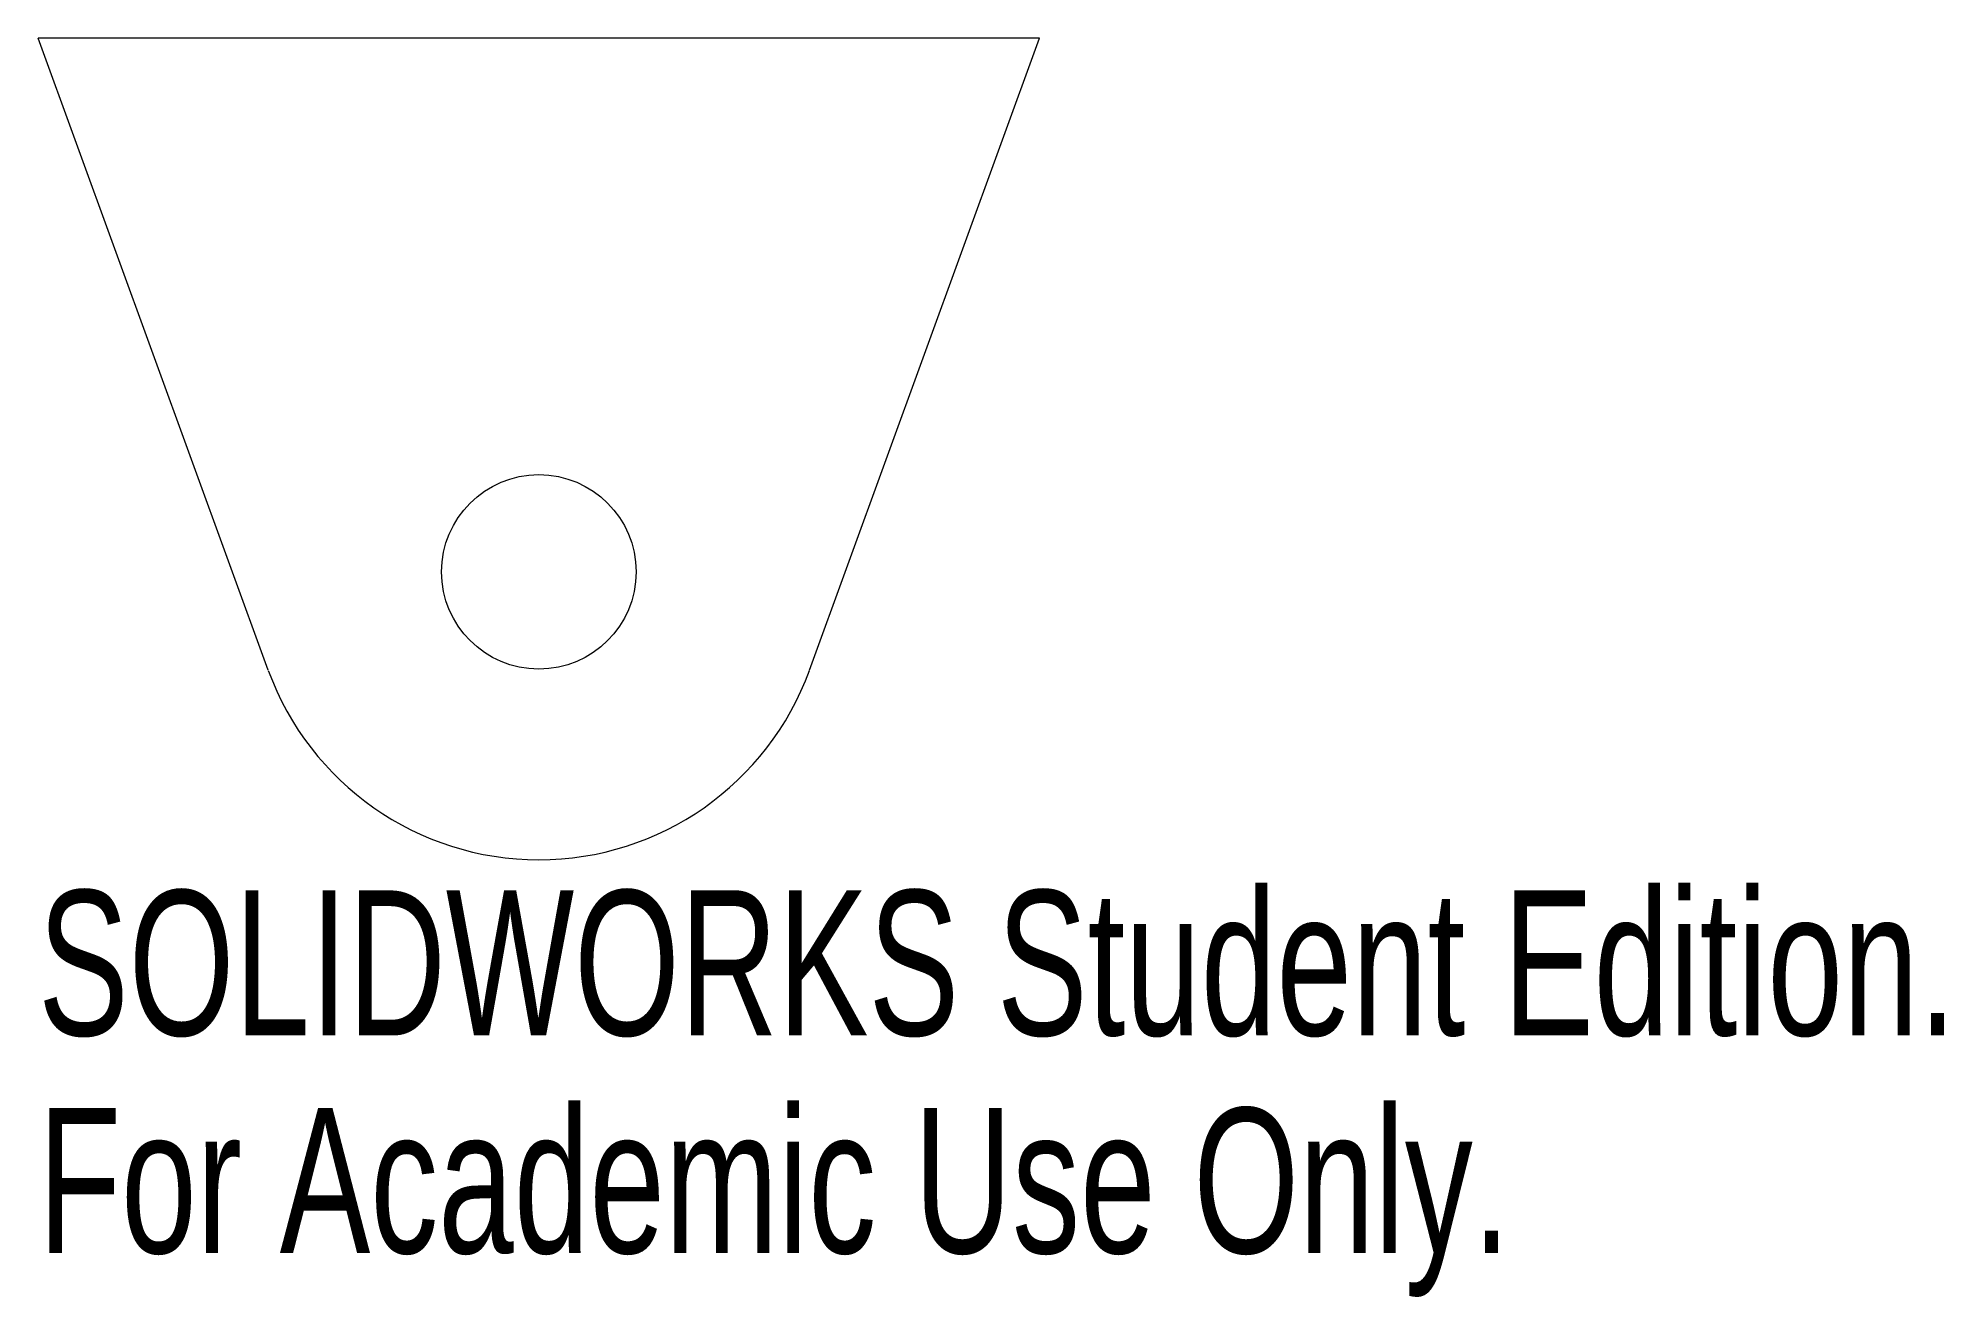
# Model space of a CAD drawing. Header units: inches. Extents: x -2.05 to 0.45, y -1.7 to -0.05.
import ezdxf

# ---------------------------------------------------------------- set-up
doc = ezdxf.new("R2010")
doc.units = ezdxf.units.IN
doc.header["$MEASUREMENT"] = 0
doc.styles.add('SLDTEXTSTYLE0', font='TXT', dxfattribs={"width": 0.7})

msp = doc.modelspace()

# ---------------------------------------------------------------- linework, layer by layer
at = {"color": 7, "linetype": 'Continuous', "lineweight": 15}
for p, q in [((-0.7347, -0.05), (-2.0477, -0.05)), ((-1.7459, -0.8791), (-2.0477, -0.05)), ((-1.0365, -0.8791), (-0.7347, -0.05))]:
    msp.add_line(p, q, dxfattribs=at)
msp.add_circle((-1.3912, -0.75), 0.1275, dxfattribs=at)
msp.add_arc((-1.3912, -0.75), 0.3775, 200, 340, dxfattribs=at)

# ---------------------------------------------------------------- texts
at = {"color": 7, "linetype": 'Continuous', "char_height": 0.1903, "attachment_point": 1, "style": 'SLDTEXTSTYLE0'}
for s, insert in [('SOLIDWORKS Student Edition.', (-2.0477, -1.1676)), ('For Academic Use Only.', (-2.0477, -1.4531))]:
    msp.add_mtext(s, dxfattribs=dict(at, insert=insert))

doc.saveas('drawing.dxf')
